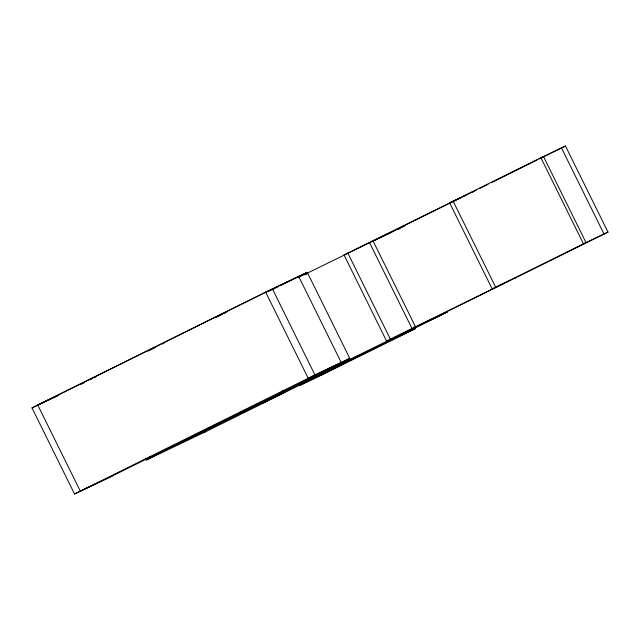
<?xml version="1.0" encoding="UTF-8"?>
<svg xmlns="http://www.w3.org/2000/svg" width="640" height="640" viewBox="0 0 640 640"><rect width="100%" height="100%" fill="white"/><g stroke="black" fill="none" stroke-linecap="round" stroke-linejoin="round"><path stroke-width="0.96" d="M214.744 425.224L109.392 477.424L74.544 494L32 407.912L272.4 288.864L307.24 272.288L349.784 358.368L239.232 413.104L286.072 390.752M113.352 475.44L80.312 491.16L37.768 405.072L265.68 292.208L298.712 276.488L341.256 362.568L308.224 378.288L265.68 292.208M80.592 384.512L84.144 382.752M90.064 379.84L91.848 378.96M93.928 377.904L95.712 377.024M148.184 351.04L155.248 347.56M162.392 344.016L164.192 343.112M215.48 317.712L217.272 316.824M217.96 316.504L222.424 314.288M224.432 313.28L226.224 312.392M267.96 291.736L278.128 286.68M281.352 285.104L307.24 272.288M298.632 277.392L373.088 241L415.632 327.08L283.352 392.112L282.472 390.336M449.664 202.912L543.456 156.464L586 242.552L492.208 289L449.664 202.912L461.328 197.32L344.008 254.92L386.552 341L503.872 283.4L492.208 289M305.136 274.872L306.896 273.992M465.672 195.256L373.944 240.68L390.048 233.016M471.664 192.448L476.424 190.088M479.704 188.472L488.064 184.32M491.312 182.72L497.016 179.888M497.568 179.624L537.312 159.928M539.104 159.04L565.456 146L608 232.088L514.208 278.536M397.864 229.352L399.648 228.472M74.544 494L314.944 374.944L349.784 358.368M145.504 458.16L146.384 459.936L258.864 404.24L212.08 426.568M508.216 281.336L416.488 326.76L442.432 314.424M203.592 432.72L322.712 373.712M362.12 354.592L393.248 339.168M321.448 375.152L415.24 328.704L414.368 326.928M565.456 146L540.904 157.744L583.456 243.832L608 232.088M463.792 196.2L473.736 191.416M379.032 238.176L395.16 230.504M396.952 229.648L405.008 225.816M397.208 229.616L399.888 228.336M37.768 405.072L59.2 394.88M32 407.912L57.912 395.592M506.336 282.28L516.28 277.496M421.576 324.256L447.552 311.896L341.744 364.288L363.856 353.72M354.728 357.464L358.864 355.496L337.112 366.184L341.24 364.216M390.456 340.56L415.24 328.704M320.992 374.576L343.08 364.016L299.456 385.616L323.864 373.936M280.816 394.064L284.952 392.096L263.2 402.792L267.336 400.824M146.384 459.936L206.104 431.456M561.488 147.96L604.032 234.04M453.152 201.208L495.704 287.288M369.6 242.744L412.144 328.824M347.8 253.032L390.344 339.112M272.4 288.864L314.944 374.944M149.352 456.264L150.232 458.04M261.776 403.12L244.16 411.848L265.904 401.16L261.776 403.12M337.784 365.48L320.16 374.208L341.912 363.52L337.784 365.48"/></g></svg>
